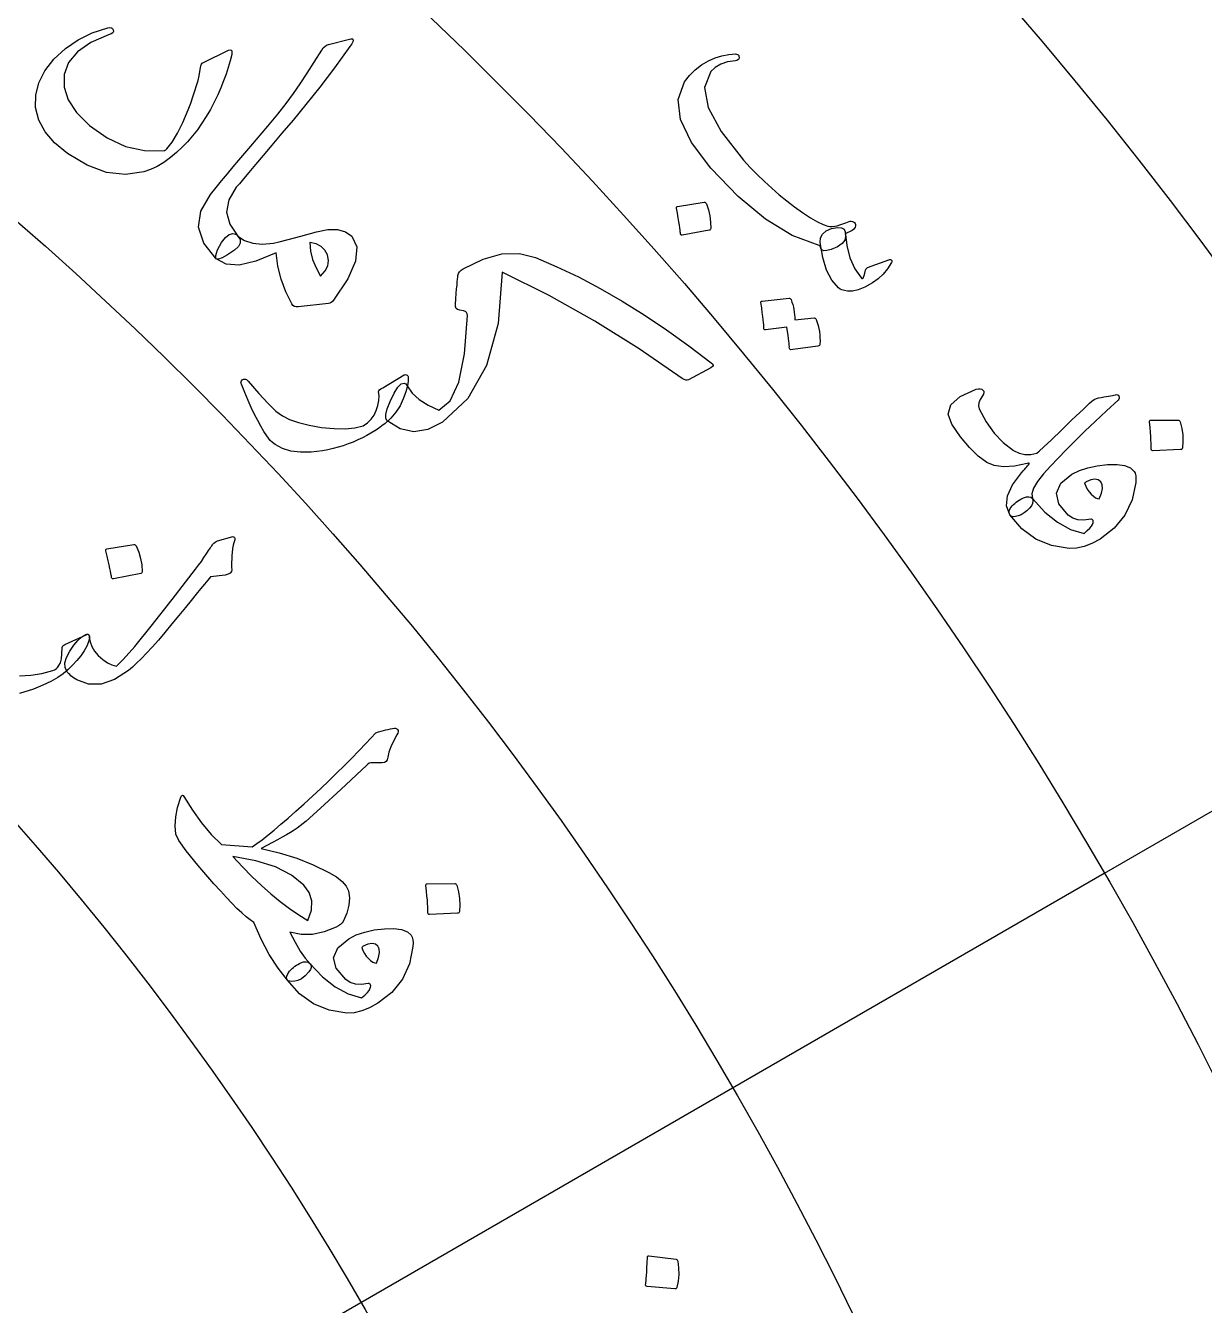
# Model space of a CAD drawing. Header units: millimetres. Extents: x -150 to 150, y -150 to 184.
# Drawn here: x 53.47 to 81.73, y 35.45 to 66.13 of the extents above; entities that cross this region are included whole.
import ezdxf

# ---------------------------------------------------------------- set-up
doc = ezdxf.new("R2010")
doc.units = ezdxf.units.MM
for name, color, linetype in [('ENGRAVE', 7, 'Continuous'), ('ENGRAVE_FINE', 8, 'Continuous'), ('GUIDE', 3, 'Continuous'), ('TEXT', 5, 'Continuous')]:
    doc.layers.add(name, color=color, linetype=linetype)

msp = doc.modelspace()

# ---------------------------------------------------------------- linework, layer by layer
at = {"layer": 'ENGRAVE'}
for radius in [132.75, 112.1737, 91.5975, 71.0212]:
    msp.add_circle((0, 0), radius, dxfattribs=at)
at = {"layer": 'ENGRAVE_FINE'}
for points in [[(97.1453, 56.0869), (79.3258, 45.7987)], [(79.3258, 45.7987), (61.5062, 35.5106)], [(61.5062, 35.5106), (43.6867, 25.2225)]]:
    msp.add_lwpolyline(points, dxfattribs=at)
for radius in [122.4619, 101.8856, 81.3094, 60.7331]:
    msp.add_circle((0, 0), radius, dxfattribs=at)
at = {"layer": 'GUIDE'}
msp.add_circle((0, 0), 137.25, dxfattribs=at)
at = {"layer": 'TEXT'}
for points in [[(58.4143, 65.4362), (58.3738, 65.2831), (58.3274, 65.1268), (58.275, 64.9674), (58.2166, 64.8049), (58.1507, 64.6393), (58.0758, 64.4703), (57.992, 64.2981), (57.8993, 64.1227), (57.8019, 63.9526), (57.6983, 63.7901), (57.5886, 63.6352), (57.4729, 63.4879), (57.3509, 63.3477), (57.2223, 63.2141), (57.0871, 63.0873), (56.9454, 62.967), (56.7857, 62.8507), (56.6251, 62.7548), (56.4638, 62.6793), (56.3017, 62.624), (55.8636, 62.5597), (55.4134, 62.6124), (54.95, 62.7813), (54.4721, 63.066), (54.1656, 63.3164), (53.9365, 63.5822), (53.7847, 63.8645), (53.7102, 64.1639), (53.7152, 64.4635), (53.7897, 64.7564), (53.9341, 65.0428), (54.149, 65.3223), (54.4237, 65.5793), (54.7304, 65.7906), (55.0695, 65.9558), (55.4412, 66.074), (55.4909, 66.0815), (55.529, 66.0768), (55.5555, 66.0599), (55.5705, 66.031), (55.5751, 65.9929), (55.5576, 65.9599), (55.518, 65.9317), (55.4563, 65.9084), (55.0304, 65.7248), (54.7119, 65.5039), (54.5001, 65.247), (54.3939, 64.9549), (54.3913, 64.6514), (54.4914, 64.348), (54.6938, 64.0441), (54.9985, 63.7385), (55.425, 63.4367), (55.8648, 63.2346), (56.3194, 63.1323), (56.7899, 63.1298), (56.8027, 63.1331), (56.8174, 63.1416), (56.834, 63.1555), (56.8527, 63.1746), (56.984, 63.3384), (57.1142, 63.5496), (57.243, 63.8083), (57.3702, 64.1148), (57.4289, 64.2737), (57.4816, 64.4232), (57.5285, 64.5631), (57.5695, 64.6936), (57.6039, 64.8144), (57.6309, 64.9257), (57.6507, 65.0272), (57.6632, 65.1192), (57.6716, 65.1655), (57.6858, 65.2025), (57.7059, 65.2301), (57.7319, 65.2482), (58.3348, 65.5407), (58.3768, 65.5515), (58.4041, 65.5377), (58.4166, 65.4993), (58.4143, 65.4362)], [(61.2347, 65.8075), (61.2643, 65.8143), (61.2874, 65.8156), (61.3039, 65.8116), (61.314, 65.8023), (61.3218, 65.78), (61.313, 65.7431), (61.2877, 65.6917), (61.2457, 65.6258), (60.8721, 65.12), (60.5204, 64.6581), (60.1909, 64.2398), (59.8838, 63.865), (59.6159, 63.5494), (59.3761, 63.2662), (59.1644, 63.0155), (58.9807, 62.7971), (58.8248, 62.6115), (58.6963, 62.459), (58.5952, 62.3396), (58.5215, 62.2532), (58.3426, 61.955), (58.2899, 61.6612), (58.3628, 61.3717), (58.561, 61.0856), (58.6119, 61.0019), (58.615, 60.9178), (58.5702, 60.8332), (58.4776, 60.7482), (58.3128, 60.6326), (58.1849, 60.5597), (58.0941, 60.5296), (58.0401, 60.5423), (57.74, 60.9165), (57.6163, 61.2963), (57.6696, 61.6834), (57.9008, 62.0782), (58.0348, 62.2452), (58.1703, 62.4116), (58.3072, 62.5773), (58.4456, 62.7423), (58.585, 62.9071), (58.7252, 63.0719), (58.866, 63.2368), (59.0076, 63.4017), (59.2781, 63.7158), (59.5157, 64.0042), (59.7203, 64.2668), (59.892, 64.5037), (60.0508, 64.7367), (60.2171, 64.9877), (60.3908, 65.2568), (60.5718, 65.544), (60.6066, 65.5937), (60.645, 65.6329), (60.6872, 65.6616), (60.733, 65.6797)], [(73.117, 61.1404), (73.1188, 61.1325), (73.1202, 61.125), (73.1214, 61.1178), (73.1222, 61.111), (73.1227, 61.1039), (73.1228, 61.0958), (73.1225, 61.0868), (73.1217, 61.0768), (73.1057, 60.9858), (73.0437, 60.9034), (72.9358, 60.8296), (72.7821, 60.7644), (72.679, 60.7364), (72.6031, 60.7322), (72.5545, 60.752), (72.533, 60.7958), (72.5265, 60.8215), (72.5174, 60.8403), (72.5057, 60.8521), (72.4914, 60.8569), (71.8482, 61.1012), (71.2031, 61.4926), (70.5533, 62.0305), (69.895, 62.7142), (69.4301, 63.3279), (69.1694, 63.8758), (69.1149, 64.3609), (69.2686, 64.7846), (69.3853, 64.9374), (69.519, 65.072), (69.6697, 65.1883), (69.8376, 65.2863), (70.0005, 65.3577), (70.1628, 65.4092), (70.3245, 65.4408), (70.4856, 65.4523), (70.5102, 65.449), (70.5314, 65.4413), (70.5491, 65.429), (70.5633, 65.4123), (70.5708, 65.3912), (70.5737, 65.371), (70.5721, 65.3516), (70.5658, 65.3331), (70.5564, 65.3186), (70.5398, 65.3065), (70.516, 65.2965), (70.4851, 65.2889), (70.2958, 65.2608), (70.1346, 65.2076), (70.0016, 65.1295), (69.8967, 65.0268), (69.7466, 64.6476), (69.8291, 64.1692), (70.1414, 63.5899), (70.6809, 62.9059), (70.842, 62.7299), (71.0081, 62.5588), (71.179, 62.3925), (71.3548, 62.2309), (71.5347, 62.0751), (71.7177, 61.9261), (71.904, 61.7839), (72.0936, 61.6484), (72.2843, 61.5222), (72.4491, 61.4258), (72.5882, 61.3592), (72.7017, 61.3228), (72.7525, 61.3145), (72.8068, 61.3135), (72.8648, 61.3197), (72.9263, 61.3331), (72.9917, 61.3521), (73.0611, 61.375), (73.1344, 61.4018), (73.2118, 61.4325), (73.2368, 61.4402), (73.2626, 61.4413), (73.2892, 61.4356), (73.3164, 61.4234), (73.3403, 61.4058), (73.3565, 61.3842), (73.3651, 61.3587), (73.3661, 61.3293), (73.3587, 61.299), (73.3423, 61.2707), (73.3169, 61.2447), (73.2824, 61.2207)], [(69.7401, 61.8941), (69.7531, 61.8935), (69.7657, 61.8877), (69.7779, 61.8768), (69.7897, 61.8606), (69.8391, 61.7164), (69.8732, 61.5697), (69.8918, 61.4206), (69.895, 61.269), (69.8912, 61.2508), (69.8833, 61.2372), (69.8712, 61.2284), (69.855, 61.2244), (69.2075, 61.1051), (69.1891, 61.1055), (69.176, 61.1155), (69.1682, 61.1349), (69.1656, 61.1637), (69.1634, 61.1887), (69.159, 61.2273), (69.1524, 61.2796), (69.1436, 61.3455), (69.132, 61.4258), (69.1168, 61.5211), (69.0982, 61.6315), (69.0759, 61.7569), (69.0746, 61.775), (69.0781, 61.7878), (69.0864, 61.7953), (69.0995, 61.7973)], [(61.2897, 61.08), (61.4105, 60.8264), (61.3779, 60.4861), (61.1914, 60.0599), (60.851, 59.5485), (60.8233, 59.5148), (60.7942, 59.4899), (60.7637, 59.474), (60.7319, 59.4669), (60.0007, 59.3871), (59.9537, 59.3848), (59.9126, 59.3958), (59.8776, 59.4199), (59.8486, 59.4573), (59.706, 59.7513), (59.5959, 60.0528), (59.5183, 60.3619), (59.4732, 60.6789), (58.9917, 60.4794), (58.5928, 60.3897), (58.2759, 60.4105), (58.0401, 60.5423), (58.0266, 60.5705), (58.0275, 60.6152), (58.0428, 60.6765), (58.0725, 60.7544), (58.1678, 60.9265), (58.2601, 61.0494), (58.3496, 61.1229), (58.4363, 61.1471), (58.4684, 61.1417), (58.4999, 61.1297), (58.5307, 61.111), (58.561, 61.0856), (58.7194, 60.9784), (58.9138, 60.9142), (59.1446, 60.8929), (59.4121, 60.9141), (59.5494, 60.9437), (59.7671, 60.9998), (60.0655, 61.0819), (60.445, 61.1893), (60.7132, 61.243), (60.9436, 61.2426), (61.1358, 61.1882), (61.2897, 61.08)], [(72.519, 60.928), (72.5262, 61.0386), (72.5731, 61.1323), (72.6598, 61.2089), (72.7864, 61.2685), (72.9294, 61.2868), (73.0321, 61.2794), (73.0944, 61.2464), (73.1161, 61.1879), (73.1522, 60.8567), (73.2292, 60.5608), (73.3475, 60.2997), (73.5074, 60.0732), (73.5149, 60.0669), (73.5236, 60.065), (73.5334, 60.0677), (73.5444, 60.0749), (73.5591, 60.0958), (73.5744, 60.1351), (73.5902, 60.1928), (73.6066, 60.2688), (73.6152, 60.2877), (73.626, 60.3038), (73.6392, 60.317), (73.6548, 60.3274), (74.1646, 60.5142), (74.185, 60.5201), (74.2022, 60.521), (74.2163, 60.5169), (74.2273, 60.5078), (74.2343, 60.4956), (74.2366, 60.4818), (74.234, 60.4665), (74.2267, 60.4498), (74.1325, 60.3013), (74.0249, 60.1707), (73.9039, 60.0581), (73.7696, 59.9632), (73.5886, 59.8625), (73.4292, 59.7956), (73.2913, 59.7626), (73.1748, 59.7635), (73.101, 59.776), (73.0401, 59.7931), (72.9923, 59.8149), (72.9574, 59.8414), (72.7971, 60.0275), (72.671, 60.2704), (72.5785, 60.5704), (72.519, 60.928)], [(60.2812, 60.9279), (60.3008, 60.7244), (60.351, 60.5226), (60.4316, 60.3223), (60.5427, 60.1233), (60.651, 60.2479), (60.715, 60.3741), (60.7343, 60.5021), (60.709, 60.6318), (60.6465, 60.7483), (60.5543, 60.8365), (60.4325, 60.8965), (60.2812, 60.9279)], [(69.893, 57.9263), (69.3625, 57.6357), (69.3296, 57.627), (69.2937, 57.6302), (69.2547, 57.6451), (69.2127, 57.6718), (68.1793, 58.3842), (67.1136, 59.0465), (66.0174, 59.6578), (64.8921, 60.2172), (64.796, 58.9855), (64.5196, 57.9773), (64.0726, 57.1899), (63.4626, 56.619), (63.1144, 56.443), (62.7779, 56.3901), (62.4529, 56.4596), (62.1385, 56.6511), (62.1027, 56.7105), (62.1027, 56.8081), (62.1383, 56.9441), (62.2095, 57.1187), (62.3069, 57.3178), (62.3947, 57.4578), (62.4731, 57.5385), (62.5423, 57.5598), (62.5623, 57.5528), (62.5813, 57.5391), (62.5992, 57.5189), (62.6161, 57.492), (62.7394, 57.3179), (62.9075, 57.1636), (63.1206, 57.0288), (63.3789, 56.9131), (63.6473, 57.133), (63.8537, 57.5827), (63.9943, 58.2643), (64.0631, 59.1799), (64.0584, 59.2228), (64.0414, 59.2558), (64.0121, 59.2789), (63.9706, 59.2922), (63.8755, 59.3087), (63.8243, 59.3238), (63.79, 59.3515), (63.7724, 59.3919), (63.7715, 59.445), (63.7834, 59.5836), (63.794, 59.7073), (63.8034, 59.8161), (63.8117, 59.9101), (63.8188, 59.9892), (63.8248, 60.0534), (63.8298, 60.1026), (63.8337, 60.1369), (63.8487, 60.185), (63.8741, 60.2281), (63.91, 60.2663), (63.9562, 60.2996), (64.4372, 60.5345), (64.8875, 60.6578), (65.307, 60.6691), (65.6951, 60.5684), (66.2053, 60.3499), (66.7213, 60.1035), (67.2427, 59.8291), (67.7692, 59.5263), (68.2997, 59.1958), (68.833, 58.8382), (69.3686, 58.4534), (69.9062, 58.0413), (69.9406, 58.0113), (69.9499, 57.9821), (69.934, 57.9538), (69.893, 57.9263)], [(72.3757, 59.1202), (72.3886, 59.119), (72.4009, 59.1127), (72.4127, 59.1012), (72.4239, 59.0846), (72.4478, 59.0119), (72.468, 58.9392), (72.4846, 58.8665), (72.4975, 58.7938), (72.5067, 58.7205), (72.5121, 58.6459), (72.5136, 58.57), (72.5114, 58.4929), (72.5065, 58.4745), (72.497, 58.4604), (72.4828, 58.4507), (72.4638, 58.4453), (71.807, 58.3587), (71.7953, 58.3613), (71.7865, 58.3721), (71.7807, 58.3911), (71.7777, 58.4183), (71.7784, 58.4391), (71.7768, 58.4709), (71.773, 58.5135), (71.7668, 58.5671), (71.7583, 58.6321), (71.7476, 58.7094), (71.7347, 58.7989), (71.7195, 58.9006), (71.2072, 58.8327), (71.1888, 58.8338), (71.176, 58.8441), (71.1688, 58.8638), (71.1672, 58.8927), (71.1658, 58.9177), (71.1626, 58.9565), (71.1578, 59.009), (71.1511, 59.0752), (71.1421, 59.1558), (71.1301, 59.2516), (71.115, 59.3626), (71.0968, 59.4887), (71.0981, 59.5044), (71.1035, 59.5154), (71.1129, 59.5215), (71.1264, 59.5228), (71.7699, 59.5984), (71.7829, 59.5973), (71.7952, 59.5911), (71.8071, 59.5798), (71.8184, 59.5633), (71.8415, 59.5036), (71.861, 59.4433), (71.8768, 59.3823), (71.8888, 59.3207), (71.8975, 59.2587), (71.9032, 59.1966), (71.9059, 59.1344), (71.9056, 59.0722)], [(62.6372, 57.7038), (62.6408, 57.6087), (62.6234, 57.4902), (62.5847, 57.3483), (62.5249, 57.183), (62.4469, 57.0157), (62.3481, 56.8618), (62.2286, 56.7214), (62.0884, 56.5943), (62.0118, 56.5332), (61.9298, 56.4734), (61.8425, 56.4149), (61.7497, 56.3576), (61.6512, 56.3019), (61.5466, 56.2482), (61.436, 56.1965), (61.3193, 56.1466), (61.204, 56.1), (61.0857, 56.058), (60.9646, 56.0207), (60.8405, 55.9881), (60.7135, 55.9601), (60.5835, 55.9367), (60.4507, 55.918), (60.3149, 55.9038), (60.0578, 55.8996), (59.8289, 55.9289), (59.628, 55.9919), (59.455, 56.0887), (59.3919, 56.1365), (59.3369, 56.1863), (59.2899, 56.2382), (59.2509, 56.2922), (59.1799, 56.4028), (59.1075, 56.5259), (59.0336, 56.6617), (58.958, 56.81), (58.8811, 56.9712), (58.8033, 57.1458), (58.7242, 57.3337), (58.6439, 57.5349), (58.6358, 57.553), (58.6334, 57.5725), (58.6369, 57.5936), (58.6462, 57.6161), (58.658, 57.634), (58.6747, 57.6469), (58.6963, 57.6547), (58.7228, 57.6575), (58.7413, 57.6544), (58.7617, 57.6448), (58.7841, 57.6287), (58.8085, 57.606), (59.0611, 57.3072), (59.2812, 57.0682), (59.4694, 56.8894), (59.6263, 56.7712), (59.7973, 56.6861), (60.0101, 56.6124), (60.265, 56.5498), (60.5621, 56.4977), (60.8656, 56.4669), (61.1337, 56.4628), (61.3663, 56.4858), (61.5633, 56.5364), (61.6666, 56.607), (61.7531, 56.6913), (61.8228, 56.7894), (61.8754, 56.9013), (61.9145, 57.0255), (61.9371, 57.143), (61.9429, 57.2537), (61.9322, 57.3577), (61.9366, 57.3745), (61.9544, 57.3952), (61.9857, 57.4199), (62.0303, 57.4486), (62.5447, 57.7546), (62.5605, 57.7607), (62.5776, 57.7622), (62.5959, 57.7593), (62.6155, 57.7519), (62.6277, 57.7418), (62.6353, 57.7304), (62.6385, 57.7178), (62.6372, 57.7038)], [(77.6082, 54.7887), (77.6177, 54.73), (77.6087, 54.6718), (77.5812, 54.6141), (77.5351, 54.5568), (77.4713, 54.4957), (77.4048, 54.4449), (77.3355, 54.4046), (77.2634, 54.3746), (77.1957, 54.3578), (77.1395, 54.3569), (77.0948, 54.3719), (77.0616, 54.4028), (76.9853, 54.6176), (77.0066, 54.8562), (77.1257, 55.119), (77.3424, 55.4061), (77.3825, 55.4519), (77.4172, 55.4916), (77.4466, 55.5251), (77.4706, 55.5526), (77.4893, 55.574), (77.5027, 55.5893), (77.5107, 55.5984), (77.5133, 55.6015), (77.5246, 55.6232), (77.523, 55.6358), (77.5086, 55.6391), (77.4814, 55.6333), (77.1763, 55.5688), (76.9127, 55.5515), (76.6903, 55.5815), (76.509, 55.6588), (76.3015, 55.8109), (76.0926, 56.0138), (75.882, 56.2676), (75.6691, 56.5722), (75.5823, 56.8174), (75.6511, 57.0389), (75.876, 57.2368), (76.2577, 57.4104), (76.3096, 57.4233), (76.3539, 57.4247), (76.3906, 57.4146), (76.4197, 57.3929), (76.4377, 57.3635), (76.4412, 57.3302), (76.4302, 57.293), (76.4047, 57.2518), (76.3502, 57.1641), (76.3193, 57.0838), (76.3118, 57.0106), (76.328, 56.9448), (76.4934, 56.6318), (76.6861, 56.3612), (76.9065, 56.1326), (77.1551, 55.9457), (77.2857, 55.8809), (77.4224, 55.8488), (77.5652, 55.8494), (77.7141, 55.8827), (77.7658, 55.9245), (77.8806, 56.03), (78.0582, 56.1992), (78.2986, 56.4323), (78.4278, 56.5561), (78.5447, 56.6676), (78.6493, 56.7669), (78.7415, 56.8538), (78.8204, 56.9283), (78.885, 56.99), (78.9352, 57.0392), (78.9711, 57.0756), (79.0294, 57.1265), (79.0852, 57.1651), (79.1385, 57.1913), (79.1893, 57.2052), (79.256, 57.2171), (79.3183, 57.2281), (79.3761, 57.2381), (79.4293, 57.2473), (79.4778, 57.2558), (79.5213, 57.2643), (79.5597, 57.2726), (79.593, 57.2807), (79.6216, 57.2849), (79.6455, 57.281), (79.6649, 57.2691), (79.6798, 57.2493), (79.6873, 57.2213), (79.6864, 57.1954), (79.6771, 57.1717), (79.6594, 57.1502), (79.3773, 56.891), (79.1121, 56.6425), (78.8637, 56.4047), (78.6322, 56.1777), (78.4173, 55.9618), (78.2187, 55.7574), (78.0364, 55.5644), (77.8705, 55.3828), (77.7239, 55.2018), (77.6312, 55.0425), (77.5926, 54.9048), (77.6082, 54.7887)], [(81.1007, 56.6711), (81.1139, 56.6686), (81.1261, 56.6607), (81.1376, 56.6476), (81.1481, 56.6292), (81.1855, 56.4732), (81.2069, 56.3169), (81.2125, 56.1604), (81.2022, 56.0036), (81.1967, 55.9853), (81.1875, 55.9725), (81.1744, 55.9653), (81.1575, 55.9635), (80.4888, 55.937), (80.4701, 55.9403), (80.4576, 55.9525), (80.4514, 55.9736), (80.4514, 56.0038), (80.4514, 56.0298), (80.4503, 56.0703), (80.4483, 56.1252), (80.4453, 56.1945), (80.4406, 56.279), (80.4337, 56.3795), (80.4246, 56.4961), (80.4132, 56.6287), (80.4135, 56.6476), (80.4182, 56.6602), (80.4273, 56.6667), (80.4408, 56.6668)], [(80.0439, 55.4436), (80.0674, 55.3967), (80.0818, 55.3366), (80.0872, 55.2633), (80.0835, 55.177), (79.9952, 54.759), (79.8227, 54.3937), (79.5668, 54.0809), (79.2284, 53.82), (79.032, 53.714), (78.8425, 53.6407), (78.6601, 53.5998), (78.4847, 53.5914), (78.0619, 53.6619), (77.6843, 53.8204), (77.3512, 54.0673), (77.0616, 54.4028), (77.0447, 54.4453), (77.0489, 54.4948), (77.0743, 54.5515), (77.1207, 54.6153), (77.1491, 54.6469), (77.18, 54.6764), (77.2135, 54.7038), (77.2497, 54.7291), (77.2868, 54.7523), (77.3231, 54.7733), (77.3588, 54.7921), (77.3937, 54.8086), (77.459, 54.8306), (77.5165, 54.8346), (77.5663, 54.8206), (77.6082, 54.7887), (77.9048, 54.4683), (78.2088, 54.222), (78.5208, 54.0498), (78.8416, 53.9519), (78.9208, 54.0213), (78.9808, 54.0809), (79.0215, 54.1308), (79.043, 54.1709), (79.0576, 54.2114), (79.0632, 54.2434), (79.0599, 54.2671), (79.0476, 54.2825), (79.0362, 54.291), (79.0248, 54.2961), (79.0134, 54.2979), (79.0021, 54.2963), (78.8405, 54.2721), (78.6971, 54.2804), (78.5718, 54.3213), (78.4644, 54.3947), (78.2405, 54.6685), (78.1801, 54.9222), (78.2837, 55.1569), (78.5518, 55.3726), (78.73, 55.4617), (78.9317, 55.5304), (79.1568, 55.5785), (79.4054, 55.6059), (79.6329, 55.6098), (79.8152, 55.5839), (79.9522, 55.5285), (80.0439, 55.4436)], [(79.2427, 55.1898), (79.1829, 55.2389), (79.1041, 55.2553), (79.0061, 55.2389), (78.8892, 55.1896), (78.8735, 55.1781), (78.8629, 55.1689), (78.8574, 55.1622), (78.8569, 55.1579), (78.8852, 55.0859), (78.9207, 55.0179), (78.9636, 54.9539), (79.0139, 54.8938), (79.0649, 54.8456), (79.1143, 54.8111), (79.1621, 54.7902), (79.2083, 54.783), (79.2586, 54.9202), (79.281, 55.0337), (79.2757, 55.1236), (79.2427, 55.1898)], [(58.4753, 53.8602), (58.4853, 53.844), (58.4884, 53.8241), (58.4847, 53.8007), (58.4742, 53.7737), (58.4584, 53.7325), (58.4443, 53.6716), (58.4319, 53.591), (58.4211, 53.4907), (58.4176, 53.435), (58.4144, 53.381), (58.4115, 53.3287), (58.409, 53.278), (58.4075, 53.229), (58.4076, 53.1816), (58.4095, 53.1357), (58.413, 53.0914), (58.4061, 53.0423), (58.3773, 53.0036), (58.3265, 52.9752), (58.2537, 52.9572), (57.9033, 52.9113), (57.8362, 52.8359), (57.7563, 52.7416), (57.6634, 52.6283), (57.5575, 52.4962), (57.437, 52.3456), (57.3001, 52.1771), (57.1469, 51.9907), (56.9772, 51.7864), (56.8098, 51.5823), (56.6529, 51.3971), (56.5066, 51.2306), (56.3709, 51.0828), (56.2462, 50.9533), (56.1328, 50.8418), (56.0308, 50.7481), (55.9402, 50.6724), (55.5994, 50.4507), (55.2783, 50.3397), (54.9769, 50.339), (54.6948, 50.4482), (54.6555, 50.471), (54.619, 50.4947), (54.5856, 50.5192), (54.5551, 50.5446), (54.5273, 50.5705), (54.5018, 50.5967), (54.4785, 50.6231), (54.4575, 50.6497), (54.4155, 50.7419), (54.4132, 50.8526), (54.4508, 50.9817), (54.5282, 51.1295), (54.6252, 51.2726), (54.7219, 51.3875), (54.8183, 51.4742), (54.9145, 51.5326), (54.9345, 51.5399), (54.9517, 51.5419), (54.966, 51.5388), (54.9776, 51.5305), (54.9884, 51.5163), (54.9951, 51.501), (54.9979, 51.4844), (54.9967, 51.4667), (55.0153, 51.3522), (55.0575, 51.2408), (55.1233, 51.1324), (55.2127, 51.027), (55.3217, 50.9308), (55.4307, 50.8561), (55.54, 50.8028), (55.6495, 50.7711), (55.809, 50.9286), (56.0853, 51.2475), (56.4777, 51.7286), (56.9849, 52.3729), (57.5423, 53.0956), (57.6162, 53.1915), (57.684, 53.2845), (57.7457, 53.3746), (57.8012, 53.4617), (57.8281, 53.5062), (57.8536, 53.546), (57.8776, 53.5812), (57.9003, 53.6118), (57.9205, 53.6382), (57.9373, 53.6608), (57.9507, 53.6795), (57.9606, 53.6944), (57.9859, 53.7245), (58.0125, 53.7478), (58.0403, 53.7642), (58.0694, 53.7738), (58.4107, 53.8755), (58.431, 53.8775), (58.4485, 53.8756), (58.4633, 53.8699), (58.4753, 53.8602)], [(56.0669, 53.6883), (56.0802, 53.6878), (56.0936, 53.682), (56.1068, 53.6708), (56.1201, 53.6542), (56.1808, 53.5058), (56.2257, 53.3547), (56.255, 53.2009), (56.2684, 53.0445), (56.2658, 53.0256), (56.2586, 53.0116), (56.2468, 53.0024), (56.2304, 52.9981), (55.574, 52.8696), (55.5551, 52.87), (55.541, 52.8801), (55.5316, 52.9), (55.5271, 52.9297), (55.5231, 52.9554), (55.516, 52.9952), (55.5057, 53.049), (55.4921, 53.1169), (55.4747, 53.1996), (55.4527, 53.2977), (55.4259, 53.4113), (55.3943, 53.5403), (55.3918, 53.5591), (55.3945, 53.5723), (55.4025, 53.58), (55.4158, 53.5823)], [(58.9425, 44.6291), (58.8536, 44.6878), (58.7565, 44.7633), (58.6513, 44.8553), (58.5377, 44.9637), (58.4149, 45.0881), (58.2822, 45.2277), (58.1394, 45.3825), (57.9864, 45.5522), (57.6003, 45.9978), (57.3176, 46.3437), (57.1401, 46.5918), (57.069, 46.7434), (57.053, 46.9423), (57.0681, 47.1569), (57.1143, 47.3874), (57.1916, 47.6339), (57.2092, 47.6672), (57.2276, 47.6807), (57.2467, 47.6744), (57.2666, 47.6484), (57.4695, 47.3172), (57.6875, 47.0144), (57.921, 46.7398), (58.1703, 46.4931), (58.8976, 46.4379), (59.0126, 46.5171), (59.1397, 46.611), (59.2788, 46.7198), (59.4299, 46.8433), (59.5925, 46.9808), (59.7662, 47.1312), (59.951, 47.2946), (60.1467, 47.4711), (60.3486, 47.6559), (60.546, 47.8397), (60.7387, 48.0225), (60.9269, 48.2043), (61.1102, 48.385), (61.2881, 48.5641), (61.4606, 48.7417), (61.6279, 48.9177), (61.8675, 49.1778), (61.9306, 49.1977), (61.9919, 49.2154), (62.0513, 49.231), (62.1088, 49.2445), (62.1642, 49.2561), (62.2171, 49.2664), (62.2675, 49.2753), (62.3155, 49.2829), (62.3364, 49.2826), (62.3556, 49.2771), (62.373, 49.2663), (62.3885, 49.2504), (62.4003, 49.2265), (62.4014, 49.198), (62.392, 49.1649), (62.372, 49.1273), (62.2867, 48.9772), (62.2218, 48.8372), (62.1773, 48.7072), (62.1531, 48.5873), (62.1401, 48.5307), (62.1138, 48.4897), (62.0741, 48.4643), (62.0211, 48.4544), (61.7837, 48.4562), (61.7451, 48.455), (61.7097, 48.4451), (61.6776, 48.4266), (61.6486, 48.3996), (61.0279, 47.8117), (60.5425, 47.3644), (60.1932, 47.0569), (59.9803, 46.8887), (59.9056, 46.8378), (59.8211, 46.7845), (59.7266, 46.7288), (59.6223, 46.6706), (59.5086, 46.6093), (59.3863, 46.544), (59.2552, 46.4747), (59.1155, 46.4014), (59.5526, 46.2992), (59.969, 46.1694), (60.3644, 46.0124), (60.7384, 45.8283), (60.9208, 45.7181), (61.0596, 45.6079), (61.155, 45.4979), (61.2068, 45.3884), (61.2339, 45.2204), (61.2224, 45.0419), (61.1721, 44.8529), (61.0831, 44.6536), (61.0563, 44.6155), (61.0198, 44.5796), (60.9737, 44.5458), (60.9179, 44.5143), (60.63, 44.3995), (60.3486, 44.3416), (60.0738, 44.3402), (59.8054, 44.3951), (59.9326, 44.1513), (60.0553, 43.9433), (60.1739, 43.7712), (60.2888, 43.6351), (60.3143, 43.5951), (60.3184, 43.5498), (60.301, 43.4992), (60.2621, 43.4435), (60.1694, 43.3472), (60.0818, 43.2773), (59.9993, 43.2337), (59.9219, 43.2162), (59.8549, 43.2146), (59.8034, 43.2185), (59.7673, 43.2279), (59.7468, 43.2428), (59.5215, 43.5335), (59.3128, 43.8612), (59.12, 44.2263), (58.9425, 44.6291)], [(60.1383, 45.5251), (59.841, 45.7646), (59.4578, 45.9588), (58.9894, 46.1065), (58.4367, 46.2059), (58.6661, 45.9587), (58.8943, 45.7273), (59.1216, 45.5115), (59.3481, 45.3115), (59.5734, 45.1273), (59.7969, 44.9592), (60.0189, 44.8071), (60.2394, 44.671), (60.3201, 44.9208), (60.3301, 45.1467), (60.2694, 45.3483), (60.1383, 45.5251)], [(63.7566, 45.5612), (63.7698, 45.5588), (63.7823, 45.551), (63.7939, 45.5378), (63.8048, 45.5194), (63.8445, 45.3627), (63.8682, 45.2056), (63.8759, 45.0482), (63.8675, 44.8905), (63.8623, 44.8721), (63.8532, 44.8592), (63.8402, 44.8519), (63.8233, 44.85), (63.1533, 44.8193), (63.1346, 44.8225), (63.1219, 44.8346), (63.1154, 44.8558), (63.115, 44.8861), (63.1146, 44.9123), (63.1131, 44.9529), (63.1103, 45.008), (63.1063, 45.0776), (63.1004, 45.1625), (63.0921, 45.2634), (63.0813, 45.3804), (63.0679, 45.5136), (63.0679, 45.5326), (63.0724, 45.5453), (63.0815, 45.5519), (63.095, 45.5521)], [(62.7137, 44.321), (62.7378, 44.2741), (62.7529, 44.2139), (62.7591, 44.1405), (62.7564, 44.0539), (62.6722, 43.6342), (62.5028, 43.2671), (62.2494, 42.9523), (61.9128, 42.689), (61.7171, 42.5817), (61.5282, 42.5069), (61.3461, 42.4647), (61.1709, 42.4549), (60.7479, 42.5213), (60.3696, 42.6756), (60.0349, 42.9179), (59.7425, 43.2488), (59.7252, 43.2908), (59.7289, 43.3403), (59.7536, 43.3972), (59.7994, 43.4615), (59.8273, 43.4934), (59.8579, 43.5233), (59.8911, 43.5511), (59.9269, 43.5769), (59.9637, 43.6005), (59.9998, 43.6219), (60.0353, 43.6412), (60.07, 43.6582), (60.135, 43.681), (60.1924, 43.6857), (60.2422, 43.6724), (60.2844, 43.6411), (60.5842, 43.3247), (60.8902, 43.082), (61.2036, 42.9131), (61.5251, 42.818), (61.6037, 42.888), (61.6632, 42.9481), (61.7035, 42.9983), (61.7247, 43.0386), (61.7389, 43.0792), (61.7443, 43.1113), (61.7408, 43.135), (61.7284, 43.1502), (61.7169, 43.1586), (61.7054, 43.1636), (61.694, 43.1653), (61.6827, 43.1637), (61.5214, 43.1381), (61.3779, 43.1452), (61.2522, 43.1848), (61.1442, 43.2572), (60.9177, 43.5285), (60.8547, 43.7815), (60.9556, 44.0173), (61.2211, 44.2361), (61.3983, 44.3272), (61.5992, 44.3981), (61.8239, 44.4486), (62.0725, 44.4784), (62.3002, 44.4844), (62.483, 44.4599), (62.6209, 44.4054), (62.7137, 44.321)], [(61.9145, 44.06), (61.8542, 44.1087), (61.775, 44.1244), (61.6773, 44.107), (61.5608, 44.0565), (61.5452, 44.0448), (61.5347, 44.0355), (61.5293, 44.0288), (61.5289, 44.0245), (61.558, 43.9527), (61.5943, 43.8849), (61.6379, 43.8213), (61.6888, 43.7616), (61.7403, 43.7139), (61.7901, 43.6797), (61.8381, 43.6592), (61.8845, 43.6524), (61.9333, 43.7902), (61.9546, 43.9041), (61.9483, 43.9941), (61.9145, 44.06)], [(69.0631, 36.553), (69.0758, 36.5488), (69.0871, 36.5395), (69.0968, 36.525), (69.1051, 36.5053), (69.1234, 36.3451), (69.1257, 36.1866), (69.1122, 36.0299), (69.0828, 35.8751), (69.0751, 35.8575), (69.0644, 35.846), (69.0505, 35.8404), (69.0335, 35.8408), (68.3659, 35.8988), (68.3478, 35.9044), (68.3369, 35.9181), (68.3333, 35.9399), (68.3369, 35.9699), (68.3401, 35.9958), (68.344, 36.0362), (68.3487, 36.0911), (68.3541, 36.1605), (68.3597, 36.2452), (68.365, 36.3461), (68.37, 36.4632), (68.3746, 36.5967), (68.3772, 36.6155), (68.3834, 36.6275), (68.3932, 36.6328), (68.4067, 36.6312)]]:
    msp.add_lwpolyline(points, close=True, dxfattribs=at)
msp.add_lwpolyline([(53.321, 50.5419), (53.5923, 50.5567), (53.8598, 50.5993), (54.1236, 50.6698), (54.1625, 50.686), (54.1997, 50.7108), (54.2354, 50.7442), (54.2694, 50.786), (54.3033, 50.8518), (54.3277, 50.9466), (54.3426, 51.0706), (54.3478, 51.2237), (54.3524, 51.2439), (54.3648, 51.2626), (54.385, 51.2798), (54.413, 51.2954), (54.9196, 51.5272), (54.9396, 51.5344), (54.9568, 51.5365), (54.9711, 51.5334), (54.9827, 51.5251), (54.9935, 51.5109), (55.0002, 51.4955), (55.003, 51.479), (55.0018, 51.4612), (55.0018, 51.4612), (54.9784, 51.3591), (54.9356, 51.2517), (54.8734, 51.1392), (54.792, 51.0215), (54.6993, 50.9062), (54.5983, 50.7958), (54.489, 50.6903), (54.3713, 50.5896), (54.2413, 50.4987), (54.0788, 50.4074), (53.8838, 50.3153), (53.6565, 50.2224), (53.3225, 50.1187)], dxfattribs=at)

doc.saveas('drawing.dxf')
